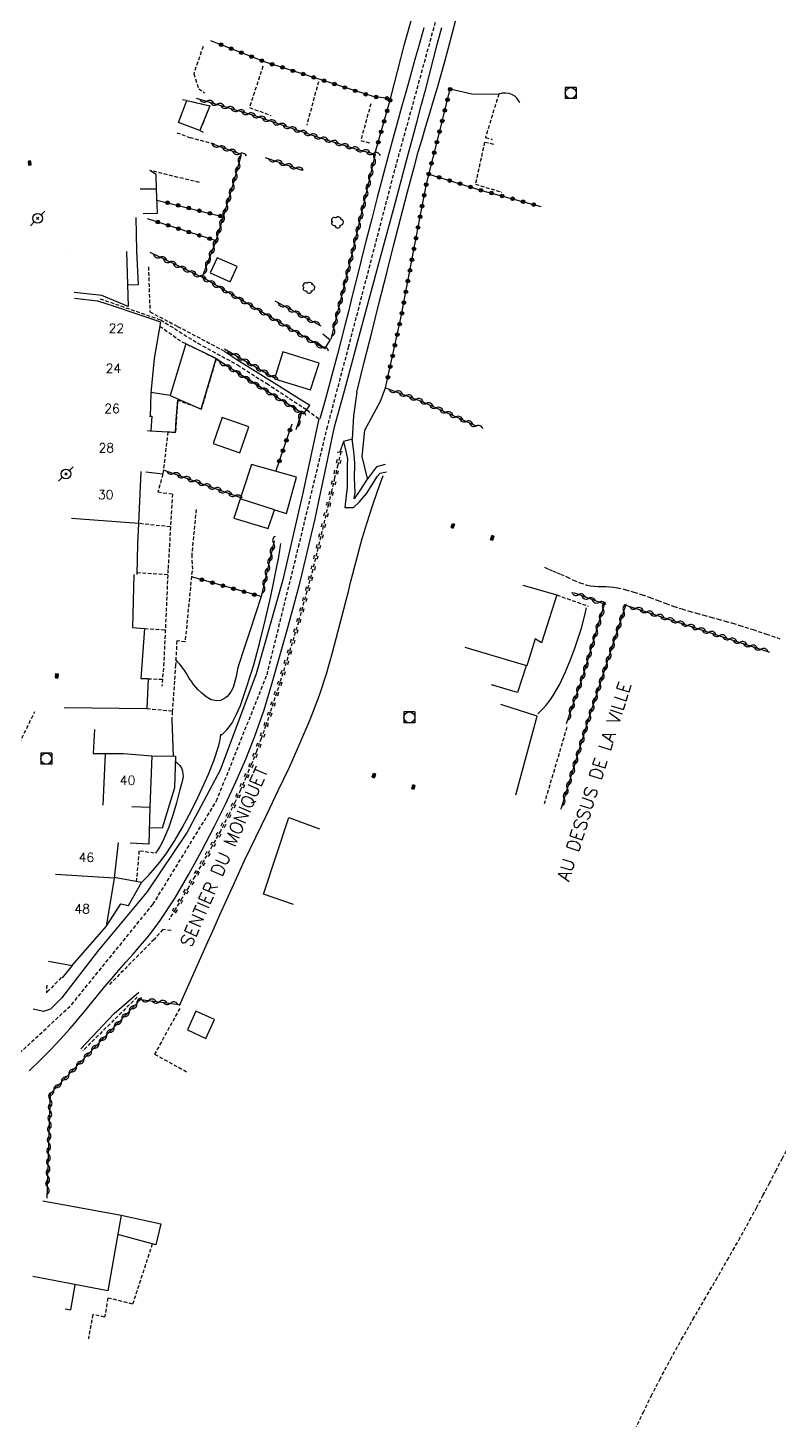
# Model space of a CAD drawing. Header units: millimetres. Extents: x 200000 to 201001, y 52999 to 54001.
# Drawn here: x 200545.1 to 200648.3, y 53686.7 to 53878 of the extents above; entities that cross this region are included whole.
import ezdxf
from ezdxf.enums import TextEntityAlignment as Align

# ---------------------------------------------------------------- set-up
doc = ezdxf.new("R2010")
doc.units = ezdxf.units.MM
doc.linetypes.add('DASHED', pattern=[0.75, 0.5, -0.25])
doc.layers.get('0').update_dxf_attribs({"linetype": 'CONTINUOUS'})
for name, color, linetype in [('W0001', 6, 'DASHED'), ('W0008', 7, 'CONTINUOUS'), ('W0070', 7, 'DASHED'), ('W0101', 7, 'CONTINUOUS'), ('W0104', 1, 'CONTINUOUS'), ('W0105', 7, 'CONTINUOUS'), ('W0112', 1, 'DASHED'), ('W0120', 7, 'CONTINUOUS'), ('W0211', 2, 'CONTINUOUS'), ('W0214', 2, 'CONTINUOUS'), ('W0220', 5, 'DASHED'), ('W0300', 7, 'CONTINUOUS'), ('W0310', 3, 'CONTINUOUS'), ('W0322', 7, 'CONTINUOUS'), ('W0323', 7, 'CONTINUOUS'), ('W0401', 7, 'CONTINUOUS'), ('W0420', 7, 'CONTINUOUS'), ('W0473', 7, 'CONTINUOUS'), ('W0989', 7, 'CONTINUOUS'), ('W0991', 7, 'CONTINUOUS'), ('W1102', 7, 'CONTINUOUS')]:
    doc.layers.add(name, color=color, linetype=linetype)
doc.styles.get("Standard").update_dxf_attribs({"font": 'romans.shx', "width": 0.85})

# ---------------------------------------------------------------- blocks, each defined once
blk = doc.blocks.new('T401')
for p, q in [((-0.3, 0.3), (0, 0.3)), ((-0.3, -0.25), (-0.3, 0.3)), ((-0.3, 0.15), (0, 0.15)), ((-0.3, 0), (0, 0)), ((0, 0.3), (0, -0.25)), ((-0.3, -0.15), (0, -0.15)), ((-0.3, -0.25), (-0.3, -0.3)), ((-0.3, -0.3), (0, -0.3)), ((0, -0.3), (0, -0.25))]:
    blk.add_line(p, q)
blk = doc.blocks.new('T300')
for p, q in [((-0.8, 0.51), (-0.86, 0.34)), ((-0.86, 0.34), (-0.86, 0.17)), ((-0.86, 0.17), (-0.74, 0.06)), ((-0.69, 0.63), (-0.8, 0.51)), ((-0.8, -0.06), (-0.74, 0.06)), ((-0.74, 0.06), (-0.69, 0.11)), ((-0.57, 0.69), (-0.69, 0.63)), ((-0.46, 0.69), (-0.57, 0.69)), ((-0.29, 0.63), (-0.46, 0.69)), ((-0.29, 0.63), (-0.17, 0.74)), ((-0.23, 0.57), (-0.29, 0.63)), ((-0.17, 0.74), (-0.06, 0.8)), ((-0.06, 0.8), (0.06, 0.8)), ((0.06, 0.8), (0.23, 0.74)), ((0.23, 0.74), (0.34, 0.63)), ((0.34, 0.63), (0.4, 0.51)), ((0.46, 0.46), (0.34, 0.46)), ((0.4, 0.51), (0.4, 0.46)), ((0.57, 0.4), (0.46, 0.46)), ((0.57, 0.4), (0.69, 0.29)), ((0.69, 0.29), (0.74, 0.17)), ((0.74, 0.06), (0.69, -0.17)), ((0.74, 0.17), (0.74, 0.06)), ((-0.8, -0.17), (-0.8, -0.06)), ((-0.8, -0.23), (-0.8, -0.17)), ((-0.74, -0.34), (-0.8, -0.23)), ((-0.69, -0.4), (-0.74, -0.34)), ((-0.51, -0.46), (-0.69, -0.4)), ((-0.4, -0.46), (-0.51, -0.46)), ((-0.4, -0.46), (-0.34, -0.46)), ((-0.34, -0.46), (-0.34, -0.4)), ((-0.34, -0.51), (-0.34, -0.46)), ((-0.29, -0.63), (-0.34, -0.51)), ((-0.17, -0.74), (-0.29, -0.63)), ((-0.06, -0.8), (-0.17, -0.74)), ((0.06, -0.8), (-0.06, -0.8)), ((0.17, -0.74), (0.06, -0.8)), ((0.23, -0.69), (0.17, -0.74)), ((0.29, -0.46), (0.23, -0.46)), ((0.29, -0.63), (0.23, -0.69)), ((0.46, -0.4), (0.29, -0.46)), ((0.34, -0.51), (0.29, -0.63)), ((0.34, -0.51), (0.34, -0.46)), ((0.57, -0.34), (0.46, -0.4)), ((0.63, -0.29), (0.57, -0.34)), ((0.69, -0.17), (0.63, -0.29))]:
    blk.add_line(p, q)
blk = doc.blocks.new('T420')
for p, q in [((0.75, 0.75), (-0.75, 0.75)), ((-0.75, 0.75), (-0.75, -0.75)), ((0.75, 0.75), (0.75, -0.75)), ((0.75, -0.75), (-0.75, -0.75))]:
    blk.add_line(p, q)
blk.add_ellipse((0, 0), major_axis=(-0.53, 0.53), ratio=1, start_param=3.926991, end_param=10.210176)
blk = doc.blocks.new('T473')
for p, q in [((-0.166667, 0.166667), (0.166667, -0.166667)), ((-0.166667, -0.166667), (0.166667, 0.166667)), ((0.500001, 0.500001), (1.000002, 1.000002)), ((-1.000002, -1.000002), (-0.500001, -0.500001))]:
    blk.add_line(p, q)
blk.add_ellipse((0, 0), major_axis=(0.471405, 0.471405), ratio=1, start_param=5.4977871438, end_param=11.780972451)
blk = doc.blocks.new('t323o')
at = {"color": 0, "linetype": 'Continuous'}
for radius in [0.25, 0.15]:
    blk.add_circle((0, 0), radius, dxfattribs=at)
blk = doc.blocks.new('t310o')
at = {"color": 0, "linetype": 'Continuous'}
for centre, start, end in [((-0.5, 0.38), 216.8699, 323.1304), ((0.5, -0.37), 36.8699, 143.1303)]:
    blk.add_arc(centre, 0.625, start, end, dxfattribs=at)
blk = doc.blocks.new('t220o')
at = {"color": 0, "linetype": 'Continuous'}
for p, q in [((-0.25, 0.25), (0.25, 0.25)), ((-0.25, -0.25), (0.25, -0.25))]:
    blk.add_line(p, q, dxfattribs=at)
blk = doc.blocks.new('t322o')
at = {"color": 0, "linetype": 'Continuous'}
for radius in [0.25, 0.15]:
    blk.add_circle((0, 0), radius, dxfattribs=at)

msp = doc.modelspace()

# ---------------------------------------------------------------- linework, layer by layer
at = {"layer": 'W0001'}
for points in [[(200542.82, 53736.14), (200551.09, 53743.81), (200562.26, 53757.59), (200571, 53771.81), (200577.93, 53789.13), (200582.27, 53806.72), (200586.16, 53822.9), (200589.12, 53834.1), (200595.37, 53858.06), (200601.41, 53880.03), (200606.9, 53899.16), (200613.73, 53919.67), (200622.23, 53940.18), (200630.79, 53958.42), (200639.8, 53973.72), (200653.39, 53988.51), (200664.8, 54000)], [(200493.43, 53671), (200493.49, 53671.16), (200497.49, 53675.85), (200504.6, 53693.27), (200511.1, 53708.71), (200518.19, 53724.26), (200524.66, 53738.62), (200532.84, 53756.79), (200546.05, 53784.09)]]:
    msp.add_lwpolyline(points, dxfattribs=at)
at = {"layer": 'W0008'}
for points in [[(200599.46, 53878.01), (200598.86, 53875.83), (200598.25, 53873.65), (200597.64, 53871.47), (200597.03, 53869.28), (200596.42, 53867.1), (200595.81, 53864.92), (200595.21, 53862.74), (200594.62, 53860.55), (200593.84, 53857.62), (200593.07, 53854.69), (200592.32, 53851.76), (200591.56, 53848.82), (200591.06, 53846.87), (200590.57, 53844.92), (200590.08, 53842.96), (200589.59, 53841), (200589.1, 53839.05), (200588.6, 53837.09), (200588.1, 53835.14), (200587.6, 53833.19), (200587.01, 53830.96), (200586.41, 53828.74), (200585.81, 53826.51), (200585.2, 53824.29)], [(200587.21, 53823.21), (200588.55, 53828.14), (200589.89, 53833.08), (200591.22, 53838.01), (200592.56, 53842.94), (200594.06, 53848.5), (200595.56, 53854.05), (200597.06, 53859.61), (200598.55, 53865.17), (200599.12, 53867.31), (200599.68, 53869.45), (200600.24, 53871.6), (200600.8, 53873.74), (200601.36, 53875.88), (200601.93, 53878.02)], [(200545.28, 53734.73), (200546.88, 53736.3), (200548.24, 53737.68), (200549.57, 53739.09), (200550.87, 53740.52), (200551.49, 53741.22), (200552.1, 53741.94), (200552.69, 53742.66), (200553.29, 53743.39), (200553.87, 53744.12), (200554.46, 53744.85), (200555.05, 53745.58), (200555.65, 53746.3), (200556.61, 53747.43), (200557.58, 53748.54), (200558.56, 53749.65), (200559.54, 53750.76), (200560.52, 53751.88), (200561.46, 53753.02), (200562.38, 53754.19), (200563.26, 53755.39), (200565.31, 53758.51), (200567.21, 53761.73), (200569, 53765.01), (200570.72, 53768.32), (200572.23, 53771.35), (200573.67, 53774.43), (200575.02, 53777.54), (200576.27, 53780.69), (200577.54, 53784.33), (200578.66, 53788.01), (200579.71, 53791.72), (200580.74, 53795.42), (200581.62, 53798.66), (200582.47, 53801.91), (200583.28, 53805.16), (200584.06, 53808.43), (200584.54, 53810.57), (200585, 53812.73), (200585.45, 53814.88), (200585.9, 53817.04), (200586.23, 53818.58), (200586.56, 53820.13), (200586.88, 53821.67), (200587.21, 53823.21)], [(200585.06, 53824.28), (200582.8, 53813.88), (200580.12, 53802.15), (200576.43, 53789.28), (200571.49, 53776.03), (200566.98, 53767.51), (200561.43, 53759.28), (200554.77, 53751.32), (200549.71, 53744.72), (200548.18, 53743.21), (200547.23, 53742.9), (200545.81, 53743.22)]]:
    msp.add_lwpolyline(points, dxfattribs=at)
at = {"layer": 'W0070'}
for points in [[(200555, 53840.79), (200563.33, 53837.88), (200568.42, 53834.67), (200573.89, 53831.69), (200577.89, 53829.13), (200583.42, 53825.52), (200585.06, 53824.28)], [(200616.04, 53803.9), (200616.59, 53803.66), (200617.13, 53803.43), (200617.68, 53803.2), (200618.23, 53802.97), (200619.12, 53802.57), (200620, 53802.14), (200620.91, 53801.75), (200621.85, 53801.46), (200622.37, 53801.35), (200622.9, 53801.29), (200623.42, 53801.26), (200623.95, 53801.25), (200624.48, 53801.24), (200625, 53801.22), (200625.53, 53801.17), (200626.05, 53801.08), (200627.19, 53800.82), (200628.32, 53800.49), (200629.43, 53800.13), (200630.54, 53799.73), (200631.63, 53799.32), (200632.73, 53798.92), (200633.83, 53798.53), (200634.94, 53798.17), (200635.92, 53797.88), (200636.91, 53797.59), (200637.9, 53797.32), (200638.89, 53797.05), (200639.88, 53796.78), (200640.87, 53796.5), (200641.86, 53796.21), (200642.84, 53795.92), (200644.68, 53795.33), (200646.52, 53794.72), (200648.34, 53794.09)], [(200628.48, 53685.48), (200629.58, 53687.77), (200630.7, 53690.05), (200631.86, 53692.32), (200633.35, 53695.09), (200634.87, 53697.85), (200636.43, 53700.59), (200638, 53703.31), (200639.59, 53706.03), (200641.16, 53708.76), (200642.72, 53711.49), (200644.25, 53714.24), (200645.15, 53715.92), (200646.04, 53717.6), (200646.93, 53719.28), (200647.8, 53720.97), (200648.68, 53722.66), (200649.57, 53724.34), (200650.46, 53726.02), (200651.37, 53727.69), (200652.69, 53730.06), (200654.03, 53732.42), (200655.39, 53734.77), (200656.77, 53737.11)]]:
    msp.add_lwpolyline(points, dxfattribs=at)
at = {"layer": 'W0101'}
msp.add_lwpolyline([(200551.09, 53847.46), (200551.09, 53847.46)], close=True, dxfattribs=at)
for points in [[(200558.62, 53847.28), (200558.86, 53839.72), (200555.23, 53841.21), (200551.44, 53841.62)], [(200551.47, 53840.86), (200554.66, 53840.51), (200556.96, 53839.78), (200563.31, 53837.61), (200562.43, 53832.59)], [(200562.43, 53832.59), (200561.98, 53827.85)], [(200561.98, 53827.85), (200561.87, 53824.58), (200561.88, 53824.64), (200562.11, 53824.64), (200561.99, 53822.62), (200561.54, 53822.61), (200561.54, 53822.61)], [(200560.62, 53817.03), (200560.62, 53817.03), (200560.62, 53817.03), (200560.28, 53809.91)], [(200560.28, 53809.91), (200560.14, 53807.08), (200560.06, 53802.9), (200560.06, 53802.9)], [(200559.65, 53802.92), (200559.44, 53795.64)], [(200613.04, 53801.43), (200617.71, 53800.09), (200615.62, 53793.52), (200614.74, 53794.07), (200613.61, 53790.34), (200605.14, 53792.89)], [(200559.44, 53795.64), (200561.12, 53795.48), (200560.6, 53788.61)], [(200560.6, 53788.61), (200561.59, 53788.62), (200561.42, 53784.44), (200550.06, 53784.59)], [(200554.23, 53781.63), (200554.23, 53781.63), (200554.05, 53778.32), (200555.75, 53778.32)], [(200555.75, 53778.32), (200558.23, 53778.32), (200562.09, 53777.98), (200561.85, 53770.95)], [(200561.85, 53770.95), (200561.68, 53765.87), (200559.15, 53766.01)], [(200581.56, 53757.58), (200577.47, 53758.98), (200580.92, 53769.51), (200585.12, 53767.99)], [(200557.49, 53766.11), (200556.92, 53761.18)], [(200556.92, 53761.18), (200555.84, 53754.57)], [(200551.19, 53749.18), (200555.84, 53754.57)], [(200547.93, 53749.78), (200551.19, 53749.18)], [(200547.16, 53716.89), (200557.9, 53714.91), (200556.08, 53704.49), (200545.75, 53706.46)]]:
    msp.add_lwpolyline(points, dxfattribs=at)
at = {"layer": 'W0104'}
for points in [[(200568.7, 53863.88), (200565.77, 53865), (200566.94, 53868.02), (200570.09, 53867.28)], [(200570.14, 53844.32), (200572.88, 53843.11), (200573.81, 53845.2), (200571.07, 53846.42)], [(200564.65, 53827.51), (200568.91, 53825.62), (200570.95, 53832.56), (200566.8, 53834.6)], [(200585.09, 53831.92), (200580.12, 53833.48), (200578.95, 53829.78), (200583.92, 53828.28)], [(200571.77, 53824.45), (200570.54, 53820.89), (200574.21, 53819.63), (200575.43, 53823.19)], [(200578.98, 53811.8), (200580.6, 53811.27), (200581.96, 53816.27), (200575.82, 53818.01), (200573.38, 53810.65), (200578.07, 53809.21)], [(200568.16, 53742.93), (200566.99, 53740.35), (200569.55, 53739.18), (200570.72, 53741.76)]]:
    msp.add_lwpolyline(points, close=True, dxfattribs=at)
for points in [[(200562.76, 53855.82), (200562.73, 53857.87), (200561.85, 53858.4)], [(200562.76, 53855.82), (200560.49, 53855.85)], [(200560.91, 53852.47), (200562.89, 53852.52), (200562.76, 53855.82)], [(200559.91, 53851.93), (200560, 53847.35), (200560.24, 53842.7), (200558.77, 53842.67)], [(200564.65, 53827.51), (200561.99, 53827.9)], [(200564.33, 53822.48), (200565.36, 53822.39), (200565.46, 53824.14), (200565.68, 53826.83), (200565.9, 53826.96)], [(200561.91, 53822.62), (200564.33, 53822.48)], [(200561.31, 53817), (200563.63, 53816.74)], [(200578.98, 53811.8), (200574.25, 53813.29)], [(200613.53, 53790.37), (200612.34, 53786.7), (200608.75, 53787.77), (200608.75, 53787.77), (200608.75, 53787.77)], [(200612.12, 53772.66), (200615.02, 53783.44), (200610.03, 53785.06), (200610.03, 53785.06)], [(200562.09, 53777.98), (200565.38, 53777.96), (200565.22, 53773.62), (200563.55, 53768.05), (200561.84, 53768.1)], [(200555.84, 53754.57), (200557.87, 53757.66), (200558.92, 53757.44), (200560.71, 53760.6), (200556.94, 53761.28)], [(200551.19, 53749.18), (200549.81, 53747.52), (200549.81, 53747.52), (200549.81, 53747.52)], [(200557.9, 53714.91), (200563.36, 53713.73), (200562.64, 53710.83), (200557.43, 53712.24)], [(200550.2, 53702.04), (200550.2, 53702.04), (200550.99, 53701.91), (200551.58, 53705.35)]]:
    msp.add_lwpolyline(points, dxfattribs=at)
at = {"layer": 'W0105'}
for points in [[(200585.89, 53833.9), (200584.82, 53834.77)], [(200585.89, 53833.9), (200586.59, 53835.1), (200585.6, 53835.93)], [(200570.95, 53832.56), (200575.23, 53829.73), (200581.42, 53825.97), (200582.96, 53824.98), (200583.79, 53826.12)], [(200583.79, 53826.12), (200578.19, 53829.63), (200573.78, 53832.4), (200572.01, 53833.57)], [(200594.17, 53818.01), (200592.95, 53817.71), (200591.6, 53815.85), (200590.68, 53814.45), (200589.92, 53813.32), (200590.02, 53814.16), (200589.93, 53816.16), (200590, 53818.05), (200589.93, 53818.88), (200589.8, 53820.15), (200589.61, 53821.48), (200588.45, 53821.18)], [(200588.45, 53821.18), (200588.69, 53820.02), (200588.99, 53818.75), (200588.95, 53818.08), (200588.95, 53814.92), (200588.61, 53812.13), (200589.83, 53812.1), (200590.6, 53812.83), (200591.63, 53814.07), (200593.09, 53816.43), (200593.47, 53816.83), (200594.36, 53817.01)]]:
    msp.add_lwpolyline(points, dxfattribs=at)
at = {"layer": 'W0112'}
for points in [[(200569.15, 53875.44), (200567.86, 53871.68), (200568.55, 53869.62), (200569.35, 53869.07)], [(200577.35, 53872.72), (200575.53, 53867.05), (200578.47, 53865.96)], [(200584.99, 53870.6), (200583.39, 53864.64)], [(200609.76, 53868.9), (200607.92, 53862.92), (200608.85, 53862.67)], [(200566.32, 53868.16), (200570.09, 53867.28), (200568.7, 53863.88), (200569.27, 53863.63)], [(200592.19, 53867.56), (200590.8, 53862.52), (200592.01, 53862.19)], [(200567.43, 53862.83), (200565.58, 53863.54)], [(200570.73, 53862.02), (200567.37, 53862.89)], [(200609.08, 53861.97), (200607.8, 53862.28), (200606.54, 53856.52), (200610.2, 53855.41)], [(200568.64, 53856.75), (200561.85, 53858.4)], [(200561.64, 53845.18), (200561.85, 53838.99), (200565.64, 53836.99), (200571.89, 53833.69)], [(200563.21, 53837.02), (200566.23, 53834.88), (200570.95, 53832.56), (200568.91, 53825.62), (200565.68, 53826.83), (200565.48, 53824.56)], [(200565.48, 53824.56), (200565.36, 53822.39), (200564.33, 53822.48)], [(200564.33, 53822.48), (200563.62, 53816.66)], [(200563.62, 53816.66), (200562.94, 53814.24), (200564.95, 53813.96), (200564.33, 53803.58)], [(200568.2, 53811.84), (200567.59, 53805.64), (200567.71, 53803.32)], [(200564.68, 53809.45), (200560.28, 53809.91)], [(200564.33, 53803.58), (200563.76, 53790.79), (200563.49, 53787.57)], [(200560.06, 53803.18), (200564.3, 53802.92)], [(200567.63, 53803.4), (200566.68, 53793.65), (200565.55, 53793.8), (200565.37, 53790.5), (200564.92, 53784.06), (200564.86, 53782.93)], [(200617.71, 53800.09), (200622.03, 53798.57)], [(200561.12, 53795.48), (200563.96, 53795.29)], [(200561.59, 53788.58), (200563.57, 53788.53)], [(200564.92, 53784.12), (200561.42, 53784.44)], [(200619.1, 53781.9), (200615.99, 53771.42)], [(200562.45, 53764.63), (200560.35, 53764.92), (200559.98, 53760.73)], [(200564.75, 53754), (200563.64, 53754.15), (200562.44, 53752.79), (200556.16, 53746.46)], [(200549.68, 53747.53), (200547.63, 53745.45)], [(200547.69, 53746.5), (200547.63, 53745.45)], [(200560.12, 53744.87), (200552.63, 53737.49), (200552.63, 53737.49), (200552.63, 53737.49), (200552.63, 53737.49), (200552.63, 53737.49)], [(200565.94, 53743.3), (200562.5, 53737.02), (200567.1, 53734.49)], [(200562.17, 53710.96), (200559.48, 53702.69), (200556.08, 53703.52), (200555.63, 53700.9), (200554.01, 53701.26), (200553.41, 53697.91)]]:
    msp.add_lwpolyline(points, dxfattribs=at)
at = {"layer": 'W0120'}
msp.add_lwpolyline([(200587.58, 53819.72), (200588.31, 53819.79)], dxfattribs=at)
at = {"layer": 'W0211'}
for points in [[(200594.9, 53868.23), (200595.83, 53871.99), (200596.82, 53875.73), (200597.88, 53879.46)], [(200591.75, 53816.07), (200590.98, 53819.11), (200591.36, 53822.73), (200593.51, 53826.71), (200594.2, 53828.53)], [(200565.89, 53743.7), (200566.81, 53745.76), (200567.73, 53747.82), (200568.65, 53749.88), (200569.57, 53751.93), (200570.52, 53754.05), (200571.47, 53756.16), (200572.41, 53758.28), (200573.36, 53760.39), (200574.85, 53763.62), (200576.38, 53766.83), (200577.93, 53770.03), (200579.48, 53773.24), (200581, 53776.46), (200582.46, 53779.71), (200583.84, 53782.99), (200585.12, 53786.32), (200586.09, 53789.24), (200586.92, 53792.2), (200587.69, 53795.18), (200588.47, 53798.15), (200588.79, 53799.36), (200589.1, 53800.58), (200589.41, 53801.8), (200589.72, 53803.01), (200590.02, 53804.23), (200590.34, 53805.44), (200590.67, 53806.66), (200591.02, 53807.86), (200591.68, 53810.04), (200592.37, 53812.21), (200593.1, 53814.37), (200593.86, 53816.52)], [(200577.14, 53799.87), (200576.36, 53797.5), (200575.58, 53795.14), (200574.8, 53792.78), (200574.02, 53790.41), (200573.88, 53789.91), (200573.77, 53789.41), (200573.68, 53788.9), (200573.57, 53788.4), (200573.44, 53787.89), (200573.27, 53787.38), (200573.03, 53786.89), (200572.72, 53786.45), (200572.39, 53786.1), (200572.01, 53785.81), (200571.55, 53785.6), (200571.05, 53785.54), (200570.26, 53785.7), (200569.56, 53786.09), (200568.98, 53786.59), (200568.45, 53787.1), (200568.14, 53787.42), (200567.85, 53787.78), (200567.59, 53788.15), (200567.35, 53788.53), (200567.12, 53788.91), (200566.89, 53789.29), (200566.65, 53789.67), (200566.39, 53790.03), (200566.15, 53790.34), (200565.91, 53790.64), (200565.66, 53790.93), (200565.41, 53791.22)], [(200615.11, 53783.77), (200615.7, 53784.34), (200616.26, 53784.95), (200616.77, 53785.6), (200617.23, 53786.28), (200618.12, 53787.83), (200618.88, 53789.45), (200619.56, 53791.11), (200620.19, 53792.77), (200620.67, 53794.14), (200621.1, 53795.53), (200621.48, 53796.93), (200621.81, 53798.34)], [(200560.71, 53760.6), (200561.65, 53761.56), (200562.54, 53762.56), (200563.38, 53763.6), (200564.17, 53764.68), (200565.28, 53766.36), (200566.3, 53768.09), (200567.25, 53769.87), (200568.15, 53771.66), (200569.04, 53773.56), (200569.88, 53775.48), (200570.65, 53777.44), (200571.3, 53779.43), (200571.41, 53779.81), (200571.49, 53780.19), (200571.55, 53780.58), (200571.6, 53780.96)], [(200552.35, 53737.75), (200552.35, 53737.75), (200552.35, 53737.75), (200552.35, 53737.75), (200556.96, 53742.59), (200556.96, 53742.59), (200556.96, 53742.59), (200558.64, 53744.08), (200560.35, 53745.54)]]:
    msp.add_lwpolyline(points, dxfattribs=at)
at = {"layer": 'W0214'}
for points in [[(200590.28, 53827.94), (200591.29, 53832.05), (200592.31, 53836.15), (200593.34, 53840.25), (200594.38, 53844.34), (200595.32, 53848.05), (200596.26, 53851.77), (200597.22, 53855.47), (200598.21, 53859.17), (200598.71, 53860.95), (200599.22, 53862.72), (200599.74, 53864.49), (200600.27, 53866.26), (200600.8, 53868.03), (200601.32, 53869.8), (200601.83, 53871.58), (200602.33, 53873.35), (200602.86, 53875.27), (200603.36, 53877.19), (200603.85, 53879.11)], [(200603.1, 53869.61), (200606.06, 53868.92), (200609.76, 53868.9)], [(200612.65, 53867.68), (200612.48, 53868.03), (200612.24, 53868.34), (200611.95, 53868.6), (200611.62, 53868.8), (200611.17, 53868.96), (200610.7, 53869.03), (200610.22, 53869.01), (200609.76, 53868.9)], [(200590.28, 53827.94), (200589.79, 53824.71), (200589.61, 53821.48)], [(200588.45, 53821.18), (200587.92, 53819.73)], [(200571.56, 53780.74), (200572, 53781.14), (200572.42, 53781.58), (200572.79, 53782.04), (200573.13, 53782.54), (200573.76, 53783.7), (200574.28, 53784.92), (200574.72, 53786.16), (200575.13, 53787.4), (200576.1, 53790.49), (200576.95, 53793.62), (200577.72, 53796.76), (200578.45, 53799.91), (200578.84, 53801.72), (200579.21, 53803.53), (200579.54, 53805.35), (200579.84, 53807.17)], [(200564.86, 53782.93), (200565.02, 53777.96)], [(200565.36, 53777.22), (200565.7, 53776.96), (200565.98, 53776.65), (200566.2, 53776.28), (200566.34, 53775.87), (200566.4, 53775.18), (200566.28, 53774.49), (200566.09, 53773.84), (200565.91, 53773.21), (200565.48, 53771.53), (200565, 53769.85), (200564.44, 53768.2), (200563.78, 53766.58), (200563.53, 53766.07), (200563.25, 53765.58), (200562.94, 53765.1), (200562.61, 53764.64)]]:
    msp.add_lwpolyline(points, dxfattribs=at)
at = {"layer": 'W0220'}
msp.add_lwpolyline([(200588.07, 53819.77), (200587.65, 53817.97), (200587.22, 53816.17), (200586.8, 53814.37), (200586.36, 53812.57), (200585.65, 53809.57), (200584.93, 53806.57), (200584.2, 53803.57), (200583.41, 53800.58), (200582.24, 53796.41), (200581, 53792.25), (200579.72, 53788.11), (200578.38, 53783.99), (200577.77, 53782.19), (200577.13, 53780.39), (200576.47, 53778.61), (200575.78, 53776.84), (200575.06, 53775.08), (200574.3, 53773.33), (200573.51, 53771.6), (200572.68, 53769.89), (200571.57, 53767.74), (200570.4, 53765.62), (200569.21, 53763.52), (200568, 53761.42), (200567.13, 53759.92), (200566.25, 53758.43), (200565.35, 53756.95), (200564.44, 53755.47)], dxfattribs=at)
at = {"layer": 'W0310'}
for points in [[(200568.21, 53868.34), (200576.08, 53865.98), (200584.8, 53863.01), (200590.52, 53861.25), (200592.84, 53860.65)], [(200569.03, 53843.72), (200570.95, 53848.8), (200573.3, 53856.49), (200574.43, 53860.6), (200570.33, 53862.07)], [(200577.68, 53860.17), (200582.74, 53858.46)], [(200586.75, 53835.21), (200589.58, 53846.74), (200592.84, 53860.65)], [(200585.64, 53834.02), (200579.51, 53837.6), (200574.35, 53840.63), (200569.14, 53843.67), (200561.89, 53847.12)], [(200585.38, 53837.03), (200579.03, 53840.45)], [(200582.65, 53825.11), (200570.98, 53832.44)], [(200572.08, 53833.92), (200578.97, 53829.91)], [(200594.2, 53828.53), (200599.31, 53826.64), (200606.73, 53823.26)], [(200582.65, 53825.11), (200581.89, 53822.76)], [(200563.69, 53817.29), (200574.31, 53813.46)], [(200578.92, 53807.53), (200577.14, 53799.87)], [(200619.04, 53782.46), (200621.25, 53788.71), (200624.29, 53798.81), (200620.07, 53800.38)], [(200618.3, 53770.68), (200618.35, 53770.84), (200622.17, 53783.26), (200627.22, 53798.71)], [(200627.22, 53798.71), (200646.95, 53792.24)], [(200547.74, 53717.26), (200548.21, 53731.6), (200560.64, 53744.6)], [(200560.2, 53744.59), (200565.93, 53743.86)]]:
    msp.add_lwpolyline(points, dxfattribs=at)
at = {"layer": 'W0322'}
for points in [[(200594.2, 53828.53), (200596.33, 53838.13), (200598.23, 53848.25), (200599.81, 53856.58), (200601.55, 53863.44), (200603.1, 53869.61)], [(200592.79, 53860.82), (200594.9, 53868.23)]]:
    msp.add_lwpolyline(points, dxfattribs=at)
at = {"layer": 'W0323'}
for points in [[(200594.9, 53868.23), (200592.51, 53868.54), (200584.48, 53871.14), (200577.72, 53873.29), (200570.22, 53876.22)], [(200600.14, 53857.88), (200607.58, 53855.61), (200615.54, 53853.45)], [(200562.82, 53854.33), (200571.94, 53852.04)], [(200570.93, 53848.75), (200561.5, 53851.77)], [(200579.15, 53817.07), (200581.37, 53823.61)], [(200577.14, 53799.87), (200567.55, 53802.59)]]:
    msp.add_lwpolyline(points, dxfattribs=at)
at = {"layer": 'W1102'}
for points in [[(200560.28, 53809.91), (200551.1, 53810.59)], [(200555.45, 53771.21), (200555.75, 53778.32)], [(200559.37, 53771.04), (200561.85, 53770.95)], [(200556.92, 53761.18), (200548.89, 53761.69)]]:
    msp.add_lwpolyline(points, dxfattribs=at)

# ---------------------------------------------------------------- block references
at = {"layer": 'W0220'}
for p, rotation in [((200587.4, 53816.93), 256.7323321901357), ((200587.75, 53818.39), 256.8563815826681), ((200587.06, 53815.47), 256.6082857104093), ((200586.71, 53814.01), 256.4842421402539), ((200586.01, 53811.09), 256.5760294202404), ((200586.36, 53812.55), 256.5760294202404), ((200585.66, 53809.63), 256.5760294202404), ((200585.32, 53808.17), 256.6629814454596), ((200584.61, 53805.26), 256.2175752781295), ((200584.97, 53806.71), 256.6629814454596), ((200584.26, 53803.8), 256.2175752781295), ((200583.88, 53802.35), 255.2400348639005), ((200583.09, 53799.45), 254.2550016957479), ((200583.5, 53800.9), 255.2400348639005), ((200582.69, 53798.01), 254.2550016957479), ((200582.28, 53796.57), 254.2550016957479), ((200581.43, 53793.69), 253.4857474815042), ((200581.86, 53795.13), 253.4857474815042), ((200581, 53792.25), 252.7233275835911), ((200580.56, 53790.82), 252.7233275835911), ((200579.66, 53787.95), 251.9677420659607), ((200580.11, 53789.39), 252.7233275835911), ((200579.2, 53786.53), 251.9677420659607), ((200578.74, 53785.1), 251.9677420659607), ((200577.79, 53782.26), 251.3036418602626), ((200578.27, 53783.68), 251.3036418602626), ((200577.29, 53780.84), 250.6347643171526), ((200576.78, 53779.43), 249.7403960680252), ((200575.7, 53776.63), 247.5628878819414), ((200576.25, 53778.03), 248.6206178217199), ((200575.12, 53775.25), 247.5628878819414), ((200574.53, 53773.87), 246.5951514929156), ((200573.29, 53771.14), 244.1861404065272), ((200573.92, 53772.5), 245.4695524044915), ((200572.63, 53769.79), 242.6555170063945), ((200571.24, 53767.13), 241.1941660498282), ((200571.94, 53768.46), 242.6555170063945), ((200570.51, 53765.82), 241.1941660498282), ((200569.03, 53763.21), 240.0910788159618), ((200569.77, 53764.51), 240.3391671900943), ((200568.28, 53761.91), 240.0910788159618), ((200566.77, 53759.32), 239.3599064734931), ((200567.53, 53760.61), 239.8485538210705), ((200566, 53758.03), 238.871261080137), ((200565.23, 53756.75), 238.3826176397782)]:
    msp.add_blockref('t220o', p, dxfattribs=dict(at, rotation=rotation))
at = {"layer": 'W0300'}
for p in [(200587.65, 53851.27), (200583.72, 53842.28)]:
    msp.add_blockref('T300', p, dxfattribs=at)
at = {"layer": 'W0310'}
for p, rotation in [((200569.65, 53867.91), 343.2974141248753), ((200571.09, 53867.48), 343.2974141248753), ((200572.52, 53867.05), 343.2974141248753), ((200573.96, 53866.62), 343.2974141248753), ((200575.4, 53866.19), 343.2974141248753), ((200576.82, 53865.73), 341.1795711776605), ((200578.24, 53865.25), 341.1795711776605), ((200579.66, 53864.76), 341.1795711776605), ((200581.08, 53864.28), 341.1795711776605), ((200582.5, 53863.79), 341.1795711776605), ((200583.92, 53863.31), 341.1795711776605), ((200585.35, 53862.84), 342.8719525263418), ((200586.78, 53862.4), 342.8719525263418), ((200571.35, 53861.7), 160.1798375339593), ((200572.76, 53861.2), 160.1798375339593), ((200574.17, 53860.69), 160.1798375339593), ((200588.22, 53861.96), 342.8719525263418), ((200589.65, 53861.52), 342.8719525263418), ((200591.09, 53861.1), 345.4294914866896), ((200592.54, 53860.72), 345.4294914866896), ((200592.69, 53860.01), 76.81298910827321), ((200573.71, 53857.96), 74.66232259388921), ((200574.1, 53859.41), 74.66232259388921), ((200579.1, 53859.69), 341.3136959194574), ((200580.53, 53859.21), 341.3136959194574), ((200581.95, 53858.73), 341.3136959194574), ((200592.35, 53858.55), 76.81298910827321), ((200573.31, 53856.52), 74.66232259388921), ((200592, 53857.09), 76.81298910827321), ((200572.87, 53855.08), 72.97321840434921), ((200591.32, 53854.17), 76.81298910827321), ((200591.66, 53855.63), 76.81298910827321), ((200571.99, 53852.21), 72.97321840434921), ((200572.43, 53853.65), 72.97321840434921), ((200590.98, 53852.71), 76.81298910827321), ((200571.55, 53850.78), 72.97321840434921), ((200590.64, 53851.24), 76.81298910827321), ((200571.11, 53849.34), 72.97321840434921), ((200590.29, 53849.78), 76.81298910827321), ((200570.09, 53846.53), 69.30059822641613), ((200570.62, 53847.93), 69.30059822641613), ((200589.61, 53846.86), 76.81298910827321), ((200589.95, 53848.32), 76.81298910827321), ((200563.25, 53846.47), 154.543101806944), ((200564.6, 53845.83), 154.543101806944), ((200565.96, 53845.18), 154.543101806944), ((200569.56, 53845.12), 69.30059822641613), ((200589.25, 53845.41), 76.20725803163113), ((200567.31, 53844.54), 154.543101806944), ((200568.67, 53843.89), 154.543101806944), ((200569.98, 53843.18), 149.813303127225), ((200588.89, 53843.95), 76.20725803163113), ((200571.28, 53842.42), 149.813303127225), ((200572.58, 53841.67), 149.813303127225), ((200588.18, 53841.04), 76.20725803163113), ((200588.54, 53842.49), 76.20725803163113), ((200573.87, 53840.91), 149.813303127225), ((200575.17, 53840.16), 149.5635961809921), ((200576.46, 53839.4), 149.5635961809921), ((200580.35, 53839.74), 151.7132490308275), ((200587.82, 53839.58), 76.20725803163113), ((200577.75, 53838.64), 149.5635961809921), ((200579.05, 53837.88), 149.5635961809921), ((200581.67, 53839.02), 151.7132490308275), ((200582.99, 53838.31), 151.7132490308275), ((200584.31, 53837.6), 151.7132490308275), ((200587.46, 53838.12), 76.20725803163113), ((200580.34, 53837.12), 149.662862973411), ((200581.64, 53836.36), 149.662862973411), ((200582.93, 53835.6), 149.662862973411), ((200587.11, 53836.67), 76.20725803163113), ((200584.22, 53834.84), 149.662862973411), ((200585.52, 53834.09), 149.662862973411), ((200572.25, 53831.64), 147.8664060016653), ((200573.37, 53833.17), 329.8118798890334), ((200574.67, 53832.41), 329.8118798890334), ((200575.97, 53831.66), 329.8118798890334), ((200573.52, 53830.84), 147.8664060016653), ((200574.79, 53830.04), 147.8664060016653), ((200577.26, 53830.9), 329.8118798890334), ((200578.56, 53830.15), 329.8118798890334), ((200576.06, 53829.25), 147.8664060016653), ((200577.33, 53828.45), 147.8664060016653), ((200578.6, 53827.65), 147.8664060016653), ((200595.61, 53828.01), 339.7481206323389), ((200579.87, 53826.85), 147.8664060016653), ((200581.14, 53826.06), 147.8664060016653), ((200597.02, 53827.49), 339.7481206323389), ((200598.42, 53826.97), 339.7481206323389), ((200599.82, 53826.41), 335.525222592745), ((200582.41, 53825.26), 147.8664060016653), ((200582.35, 53824.19), 251.9914168260109), ((200601.18, 53825.79), 335.525222592745), ((200602.55, 53825.17), 335.525222592745), ((200603.91, 53824.55), 335.525222592745), ((200605.28, 53823.93), 335.525222592745), ((200606.64, 53823.31), 335.525222592745), ((200565.1, 53816.78), 340.132714229416), ((200566.52, 53816.27), 340.132714229416), ((200567.93, 53815.76), 340.132714229416), ((200569.34, 53815.25), 340.132714229416), ((200570.75, 53814.74), 340.132714229416), ((200572.16, 53814.23), 340.132714229416), ((200573.57, 53813.72), 340.132714229416), ((200578.84, 53807.17), 256.9562660029056), ((200578.5, 53805.71), 256.9562660029056), ((200577.82, 53802.79), 256.9562660029056), ((200578.16, 53804.25), 256.9562660029056), ((200577.48, 53801.33), 256.9562660029056), ((200620.71, 53800.14), 159.5779205592977), ((200622.11, 53799.62), 159.5779205592977), ((200623.52, 53799.09), 159.5779205592977), ((200624.1, 53798.16), 73.23305491275931), ((200626.93, 53797.84), 71.91525460949505), ((200628.64, 53798.24), 341.866031186355), ((200630.07, 53797.77), 341.866031186355), ((200631.49, 53797.31), 341.866031186355), ((200623.23, 53795.29), 73.23305491275931), ((200623.67, 53796.73), 73.23305491275931), ((200626, 53794.99), 71.91525460949505), ((200626.47, 53796.41), 71.91525460949505), ((200632.92, 53796.84), 341.866031186355), ((200634.34, 53796.37), 341.866031186355), ((200635.77, 53795.91), 341.866031186355), ((200637.19, 53795.44), 341.866031186355), ((200622.8, 53793.85), 73.23305491275931), ((200625.54, 53793.56), 71.91525460949505), ((200638.62, 53794.97), 341.866031186355), ((200640.05, 53794.51), 341.866031186355), ((200641.47, 53794.04), 341.866031186355), ((200642.9, 53793.57), 341.866031186355), ((200622.37, 53792.42), 73.23305491275931), ((200625.07, 53792.14), 71.91525460949505), ((200644.32, 53793.1), 341.866031186355), ((200645.75, 53792.64), 341.866031186355), ((200621.5, 53789.54), 73.23305491275931), ((200621.94, 53790.98), 73.23305491275931), ((200624.14, 53789.28), 71.91525460949505), ((200624.6, 53790.71), 71.91525460949505), ((200621.04, 53788.12), 70.5408019033926), ((200623.67, 53787.86), 71.91525460949505), ((200620.04, 53785.29), 70.5408019033926), ((200620.54, 53786.7), 70.5408019033926), ((200623.21, 53786.43), 71.91525460949505), ((200619.54, 53783.87), 70.5408019033926), ((200622.28, 53783.58), 71.91525460949505), ((200622.74, 53785.01), 71.91525460949505), ((200621.83, 53782.15), 72.9018076934173), ((200621.39, 53780.71), 72.9018076934173), ((200620.51, 53777.85), 72.9018076934173), ((200620.95, 53779.28), 72.9018076934173), ((200620.07, 53776.41), 72.9018076934173), ((200619.62, 53774.98), 72.9018076934173), ((200618.74, 53772.11), 72.9018076934173), ((200619.18, 53773.55), 72.9018076934173), ((200560.07, 53743.99), 46.27052783302942), ((200561.68, 53744.4), 352.7348273127808), ((200563.17, 53744.21), 352.7348273127808), ((200564.66, 53744.02), 352.7348273127808), ((200557.99, 53741.83), 46.27052783302942), ((200559.03, 53742.91), 46.27052783302942), ((200555.92, 53739.66), 46.27052783302942), ((200556.95, 53740.74), 46.27052783302942), ((200554.88, 53738.57), 46.27052783302942), ((200552.81, 53736.41), 46.27052783302942), ((200553.84, 53737.49), 46.27052783302942), ((200550.73, 53734.24), 46.27052783302942), ((200551.77, 53735.32), 46.27052783302942), ((200548.66, 53732.07), 46.27052783302942), ((200549.7, 53733.16), 46.27052783302942), ((200548.18, 53730.75), 88.13861222219867), ((200548.13, 53729.25), 88.13861222219867), ((200548.03, 53726.26), 88.13861222219867), ((200548.08, 53727.75), 88.13861222219867), ((200547.99, 53724.76), 88.13861222219867), ((200547.94, 53723.26), 88.13861222219867), ((200547.89, 53721.76), 88.13861222219867), ((200547.79, 53718.76), 88.13861222219867), ((200547.84, 53720.26), 88.13861222219867)]:
    msp.add_blockref('t310o', p, dxfattribs=dict(at, rotation=rotation))
at = {"layer": 'W0322'}
for p, rotation in [((200603.09, 53869.56), 75.88724561658621), ((200594.43, 53866.59), 74.08321826266682), ((200594.84, 53868.04), 74.08321826266682), ((200602.35, 53866.65), 75.88724561658621), ((200602.72, 53868.11), 75.88724561658621), ((200594.02, 53865.15), 74.08321826266682), ((200601.99, 53865.2), 75.88724561658621), ((200593.61, 53863.71), 74.08321826266682), ((200601.62, 53863.74), 75.88724561658621), ((200593.2, 53862.27), 74.08321826266682), ((200600.89, 53860.83), 75.80276963660856), ((200601.26, 53862.29), 75.80276963660856), ((200600.52, 53859.38), 75.80276963660856), ((200600.15, 53857.93), 75.80276963660856), ((200599.51, 53855), 79.23910985417825), ((200599.79, 53856.47), 79.23910985417825), ((200599.23, 53853.52), 79.23910985417825), ((200598.95, 53852.05), 79.23910985417825), ((200598.67, 53850.58), 79.23910985417825), ((200598.11, 53847.63), 79.37487978557667), ((200598.39, 53849.1), 79.23910985417825), ((200597.83, 53846.15), 79.37487978557667), ((200597.56, 53844.68), 79.37487978557667), ((200597.01, 53841.73), 79.37487978557667), ((200597.28, 53843.21), 79.37487978557667), ((200596.73, 53840.26), 79.37487978557667), ((200596.45, 53838.78), 79.37487978557667), ((200595.82, 53835.85), 77.51290698864959), ((200596.15, 53837.31), 77.51290698864959), ((200595.5, 53834.39), 77.51290698864959), ((200595.18, 53832.92), 77.51290698864959), ((200594.53, 53829.99), 77.51290698864959), ((200594.85, 53831.46), 77.51290698864959)]:
    msp.add_blockref('t322o', p, dxfattribs=dict(at, rotation=rotation))
at = {"layer": 'W0323'}
for p, rotation in [((200571.62, 53875.67), 158.6440773070511), ((200573.02, 53875.13), 158.6440773070511), ((200574.41, 53874.58), 158.6440773070511), ((200575.81, 53874.04), 158.6440773070511), ((200577.21, 53873.49), 158.6440773070511), ((200578.63, 53873), 162.3694632429127), ((200580.06, 53872.55), 162.3694632429127), ((200581.48, 53872.09), 162.3694632429127), ((200582.91, 53871.64), 162.3694632429127), ((200584.34, 53871.18), 162.3694632429127), ((200585.77, 53870.72), 162.0694212984238), ((200587.2, 53870.26), 162.0694212984238), ((200588.63, 53869.8), 162.0694212984238), ((200590.05, 53869.34), 162.0694212984238), ((200591.48, 53868.88), 162.0694212984238), ((200592.92, 53868.49), 172.5439345438458), ((200594.41, 53868.29), 172.5439345438458), ((200601.58, 53857.44), 343.0354046743942), ((200603.01, 53857.01), 343.0354046743942), ((200604.45, 53856.57), 343.0354046743942), ((200605.88, 53856.13), 343.0354046743942), ((200607.31, 53855.69), 343.0354046743942), ((200608.76, 53855.29), 344.8203842039806), ((200610.21, 53854.9), 344.8203842039806), ((200564.27, 53853.97), 345.9179459268497), ((200565.73, 53853.6), 345.9179459268497), ((200567.18, 53853.24), 345.9179459268497), ((200611.66, 53854.51), 344.8203842039806), ((200613.1, 53854.11), 344.8203842039806), ((200614.55, 53853.72), 344.8203842039806), ((200562.93, 53851.31), 162.2476125733677), ((200568.64, 53852.87), 345.9179459268497), ((200570.09, 53852.51), 345.9179459268497), ((200571.55, 53852.14), 345.9179459268497), ((200564.36, 53850.86), 162.2476125733677), ((200565.78, 53850.4), 162.2476125733677), ((200567.21, 53849.94), 162.2476125733677), ((200568.64, 53849.48), 162.2476125733677), ((200570.07, 53849.03), 162.2476125733677), ((200581.08, 53822.75), 71.32130773686006), ((200580.6, 53821.33), 71.32130773686006), ((200580.11, 53819.91), 71.32130773686006), ((200579.63, 53818.49), 71.32130773686006), ((200568.99, 53802.18), 164.1698411467567), ((200570.44, 53801.77), 164.1698411467567), ((200571.88, 53801.36), 164.1698411467567), ((200573.32, 53800.95), 164.1698411467567), ((200574.77, 53800.54), 164.1698411467567), ((200576.21, 53800.13), 164.1698411467567)]:
    msp.add_blockref('t323o', p, dxfattribs=dict(at, rotation=rotation))
at = {"layer": 'W0401'}
for p, rotation in [((200545.18, 53859.39), 184.274300052881), ((200603.58, 53809.55), 342.4950499025996), ((200608.72, 53807.97), 161.9281477302687), ((200549.21, 53788.97), 355.8188979920294), ((200592.75, 53775.25), 342.5284546502829), ((200597.89, 53773.73), 163.1408751381611)]:
    msp.add_blockref('T401', p, dxfattribs=dict(at, rotation=rotation))
at = {"layer": 'W0420'}
for p in [(200619.64, 53869.03), (200597.48, 53783.28), (200547.62, 53777.61)]:
    msp.add_blockref('T420', p, dxfattribs=at)
at = {"layer": 'W0473'}
for p in [(200546.43, 53851.82), (200550.31, 53816.71)]:
    msp.add_blockref('T473', p, dxfattribs=at)

# ---------------------------------------------------------------- texts
at = {"layer": 'W0989'}
for s, rotation, p in [('AU DESSUS DE LA VILLE', 72.4482, (200622.86, 53774.52)), ('SENTIER DU MONIQUET', 66.5481, (200572.02, 53764.15))]:
    msp.add_text(s, height=1.75, rotation=rotation, dxfattribs=at).set_placement(p, align=Align.MIDDLE_CENTER)
at = {"layer": 'W0991'}
for s, p in [('22', (200557.24, 53836.72)), ('24', (200556.84, 53831.23)), ('26', (200556.65, 53825.7)), ('28', (200555.86, 53820.31)), ('30', (200555.78, 53813.87)), ('40', (200558.78, 53774.63)), ('46', (200553.13, 53764.04)), ('48', (200552.54, 53756.98))]:
    msp.add_text(s, height=1.25, dxfattribs=at).set_placement(p, align=Align.MIDDLE_CENTER)

doc.saveas('drawing.dxf')
